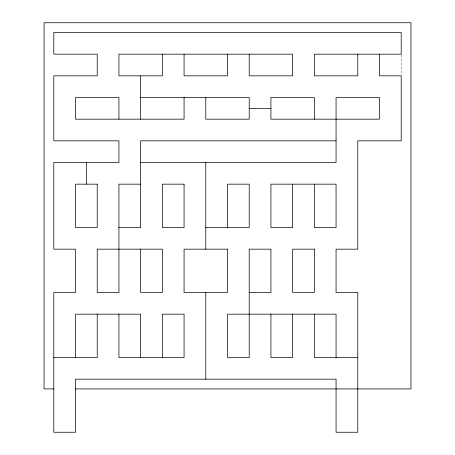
<?xml version="1.0" encoding="UTF-8"?>
<svg xmlns="http://www.w3.org/2000/svg" width="455" height="455" viewBox="0 0 455 455"><rect width="100%" height="100%" fill="white"/><g stroke="black" fill="none" stroke-linecap="round" stroke-linejoin="round"><path stroke-width="0.34" stroke-dasharray="2.27 1.71" d="M401.202 54.867L401.202 75.138"/><path stroke-width="0.68" d="M140.652 97.501L249.215 97.501L249.215 119.17L205.785 119.17L205.785 97.501M249.215 108.335L270.924 108.335M336.063 140.834L140.652 140.834L140.652 227.5L118.937 227.5M140.652 162.503L336.063 162.503L336.063 97.501L379.487 97.501L379.487 119.17L270.924 119.17L270.924 97.501L314.348 97.501L314.348 119.17M140.652 184.167L118.937 184.167L118.937 292.497L97.228 292.497L97.228 249.164L162.361 249.164L162.361 292.497L140.652 292.497L140.652 249.164M205.785 227.5L249.215 227.5L249.215 184.167L227.5 184.167L227.5 227.5M249.215 292.497L270.924 292.497L270.924 249.164L249.215 249.164L249.215 357.499L227.5 357.499L227.5 314.166L336.063 314.166L336.063 357.499M53.798 357.499L97.228 357.499L97.228 314.166M357.772 357.499L314.348 357.499L314.348 314.166M53.798 388.917L44.05 388.917L44.05 22.75L410.95 22.75L410.95 388.917L75.513 388.917M379.487 54.168L379.487 75.837L401.202 75.837L401.202 140.834L357.772 140.834L357.772 249.164L336.063 249.164L336.063 292.497L357.772 292.497L357.772 432.25L336.063 432.25L336.063 379.163L75.513 379.163L75.513 432.25L53.798 432.25L53.798 292.497L75.513 292.497L75.513 249.164L53.798 249.164L53.798 162.503L118.937 162.503L118.937 140.834L53.798 140.834L53.798 75.837L97.228 75.837L97.228 54.168L53.798 54.168L53.798 32.504L401.202 32.504L401.202 54.168L314.348 54.168L314.348 75.837L357.772 75.837L357.772 54.168M314.348 184.167L314.348 227.5L336.063 227.5L336.063 184.167L270.924 184.167L270.924 227.5L292.639 227.5L292.639 184.167M292.639 314.166L292.639 357.499L270.924 357.499L270.924 314.166M249.215 54.168L249.215 75.837L292.639 75.837L292.639 54.168L118.937 54.168L118.937 75.837L162.361 75.837L162.361 54.168M227.5 54.168L227.5 75.837L184.076 75.837L184.076 54.168M205.785 162.503L205.785 249.164M205.785 292.497L205.785 379.163M184.076 97.501L184.076 119.17L75.513 119.17L75.513 97.501L118.937 97.501L118.937 119.17M162.361 357.499L162.361 314.166L184.076 314.166L184.076 357.499L118.937 357.499L118.937 314.166M140.652 75.837L140.652 119.17M140.652 357.499L140.652 314.166L75.513 314.166L75.513 357.499M86.37 162.503L86.37 184.167M97.228 184.167L75.513 184.167L75.513 227.5L97.228 227.5L97.228 184.167M184.076 184.167L162.361 184.167L162.361 227.5L184.076 227.5L184.076 184.167M227.5 249.164L184.076 249.164L184.076 292.497L227.5 292.497L227.5 249.164M314.348 249.164L292.639 249.164L292.639 292.497L314.348 292.497L314.348 249.164"/></g></svg>
